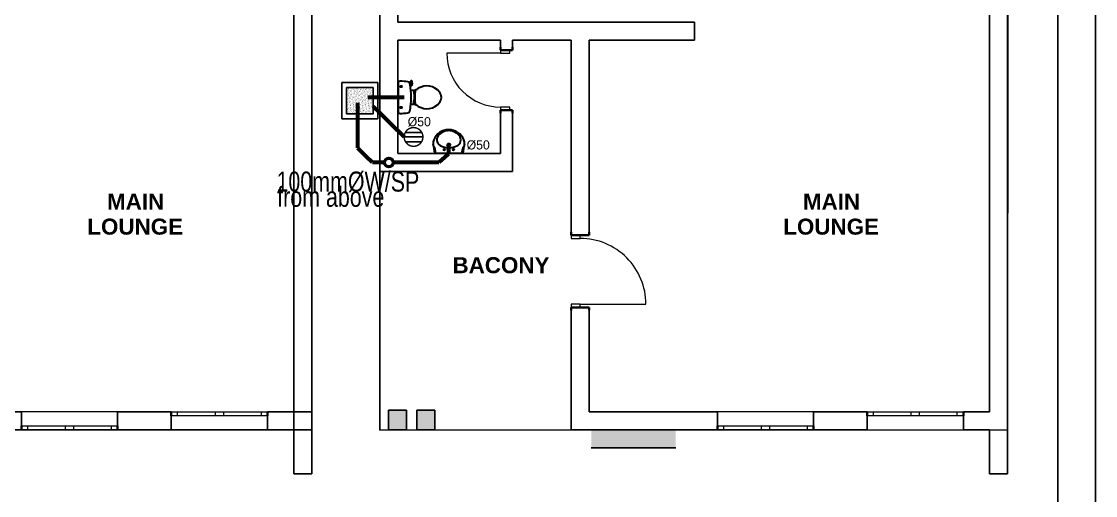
# Model space of a CAD drawing. Header units: inches. Extents: x 23 to 2032867, y 13 to 664695.
# Drawn here: x 217675 to 231082, y 483974 to 489889 of the extents above; entities that cross this region are included whole.
import ezdxf

# ---------------------------------------------------------------- set-up
doc = ezdxf.new("R2010")
doc.units = ezdxf.units.IN
doc.header["$MEASUREMENT"] = 0
doc.linetypes.add('DASHED1', pattern=[1, 0.3, -0.4, 0.3])
doc.linetypes.add('Hidden Line', pattern=[391.222223, 282.222223, -109])
for name, color, linetype, lineweight in [('0Railings', 1, 'Continuous', 18), ('ARCHICAD Doors_Pen_No__27', 7, 'Continuous', 35), ('ARCHICAD Windows_Pen_No__27', 7, 'Continuous', 35), ('Building', 8, 'Continuous', 18), ('Structural - Bearing_Pen_No__27', 7, 'Continuous', 35), ('waste', 3, 'Continuous', 50)]:
    doc.layers.add(name, color=color, linetype=linetype, lineweight=lineweight)
for name, color, linetype in [('ABG-DI', 1, 'Continuous'), ('E-inst.', 3, 'Continuous'), ('GRFLCON', 8, 'Continuous'), ('LIAB', 8, 'Continuous'), ('PLOTLYR', 8, 'Continuous'), ('PLOTYR', 15, 'Continuous')]:
    doc.layers.add(name, color=color, linetype=linetype)
for name, color, linetype, lineweight, true_color in [('Annotation - Text_Pen_No__86', 7, 'Continuous', 20, 0x5555ff), ('ARCHICAD Doors_Pen_No__23', 7, 'Continuous', 20, 0xff6600), ('ARCHICAD Doors_Pen_No__3', 7, 'Continuous', 18, 0xff6600), ('ARCHICAD Windows_Pen_No__23', 7, 'Continuous', 20, 0xff6600), ('ARCHICAD Windows_Pen_No__3', 7, 'Continuous', 18, 0xff6600), ('Structural - Bearing_Pen_No__160', 7, 'Continuous', 20, 0xb4a35c), ('Structural - Bearing_Pen_No__89', 7, 'Continuous', 20, 0x71cebe)]:
    doc.layers.add(name, color=color, linetype=linetype, lineweight=lineweight, true_color=true_color)
doc.styles.add('GENERATED_STYLE_2', font='arialbd.ttf')
doc.styles.add('SPIRITTXTSTYLE1', font='ORIG2')

# ---------------------------------------------------------------- blocks, each defined once
blk = doc.blocks.new('drainage')
at = {"layer": 'ABG-DI', "color": 6, "linetype": 'Continuous'}
for p, q in [((47349, -38849), (47583, -38849)), ((47362, -38794), (47570, -38794)), ((47366, -38910), (47566, -38910))]:
    blk.add_line(p, q, dxfattribs=at)
at = {"layer": 'ABG-DI', "color": 6, "linetype": 'Continuous', "const_width": 17.6}
for points in [[(47583, -38849, 1), (47349, -38849)], [(47583, -38849, -1), (47349, -38849)]]:
    blk.add_lwpolyline(points, format="xyb", dxfattribs=at)
blk = doc.blocks.new('ic')
at = {"layer": 'GRFLCON', "linetype": 'Continuous', "ltscale": 250}
h = blk.add_hatch(dxfattribs=at)
h.set_pattern_fill('AR-SAND', color=6, scale=15, angle=-90, style=0)
h.set_pattern_definition([(52.5, (972807.835, -258750.015), (28.9023565, -0.9449004), [0, -22.8, 0, -25.5, 0, -24.375]), (82.5, (972807.835, -258750.015), (42.332191, 26.54665), [0, -12.3, 0, -20.55, 0, -7.875]), (122.5, (972807.835, -258768.465), (0.084886, 46.712128), [0, -7.5, 0, -27, 0, -35.25]), (132.5, (972807.835, -258768.465), (13.165133, 45.091899), [0, -3.75, 0, -17.7, 0, -20.25])])
h.paths.add_polyline_path([(923721, -158585), (924053, -158585), (924053, -158917), (923721, -158917)])
at = {"layer": 'GRFLCON', "color": 6, "linetype": 'Continuous', "ltscale": 250}
for p, q in [((924053, -158585), (923721, -158585)), ((923721, -158585), (923721, -158917)), ((924053, -158917), (924053, -158585)), ((923721, -158917), (924053, -158917))]:
    blk.add_line(p, q, dxfattribs=at)
at = {"layer": 'PLOTLYR', "color": 6, "lineweight": 25}
for p, q in [((924112, -158526), (923662, -158526)), ((923662, -158526), (923662, -158976)), ((924112, -158976), (924112, -158526)), ((923662, -158976), (924112, -158976))]:
    blk.add_line(p, q, dxfattribs=at)

msp = doc.modelspace()

# ---------------------------------------------------------------- hatches: boundary and pattern name
at = {"layer": 'Structural - Bearing_Pen_No__160', "linetype": 'Continuous', "lineweight": 25}
for points in [[(222257.98, 485038.247), (222257.98, 484795.303), (222482.98, 484795.303), (222482.98, 485038.247)], [(222611.26, 485038.247), (222611.26, 484795.303), (222836.26, 484795.303), (222836.26, 485038.247)], [(224786.789, 484570.303), (225841.099, 484570.303), (225841.099, 484795.303), (224786.789, 484795.303)]]:
    msp.add_hatch(color=8, dxfattribs=at).paths.add_polyline_path(points)

# ---------------------------------------------------------------- linework, layer by layer
at = {"layer": 'ARCHICAD Doors_Pen_No__23', "color": 8, "linetype": 'Continuous'}
for p, q in [((223654.509, 489531.386), (223654.509, 489491.386)), ((223769.509, 489531.386), (223654.509, 489531.386)), ((223654.509, 489491.386), (223769.509, 489491.386)), ((223769.509, 489491.386), (223769.509, 489531.386)), ((223769.509, 488821.386), (223654.509, 488821.386)), ((223654.509, 488821.386), (223654.509, 488781.386)), ((223769.509, 488781.386), (223769.509, 488821.386)), ((223654.509, 488781.386), (223769.509, 488781.386)), ((224534.867, 487221.691), (224534.867, 487181.691)), ((224649.867, 487221.691), (224534.867, 487221.691)), ((224649.867, 487181.691), (224649.867, 487221.691)), ((224534.867, 487181.691), (224649.867, 487181.691)), ((224649.867, 486361.691), (224534.867, 486361.691)), ((224534.867, 486361.691), (224534.867, 486321.691)), ((224534.867, 486321.691), (224649.867, 486321.691)), ((224649.867, 486321.691), (224649.867, 486361.691))]:
    msp.add_line(p, q, dxfattribs=at)
at = {"layer": 'ARCHICAD Doors_Pen_No__27', "color": 8, "linetype": 'Continuous'}
for p, q in [((223654.509, 489531.386), (223654.509, 489568.386)), ((223654.509, 489531.386), (223769.509, 489531.386)), ((223769.509, 489531.386), (223804.509, 489531.386)), ((223804.509, 489531.386), (223804.509, 489568.386)), ((223654.509, 488781.386), (223769.509, 488781.386)), ((223654.509, 488781.386), (223654.509, 488744.386)), ((223769.509, 488781.386), (223804.509, 488781.386)), ((223804.509, 488781.386), (223804.509, 488744.386)), ((224534.867, 487221.691), (224534.867, 487258.691)), ((224534.867, 487221.691), (224649.867, 487221.691)), ((224649.867, 487221.691), (224759.867, 487221.691)), ((224759.867, 487221.691), (224759.867, 487258.691)), ((224534.867, 486321.691), (224649.867, 486321.691)), ((224534.867, 486321.691), (224534.867, 486284.691)), ((224649.867, 486321.691), (224759.867, 486321.691)), ((224759.867, 486321.691), (224759.867, 486284.691))]:
    msp.add_line(p, q, dxfattribs=at)
at = {"layer": 'ARCHICAD Doors_Pen_No__3', "color": 8, "linetype": 'Continuous'}
for p, q in [((223654.509, 489491.386), (222984.509, 489491.386)), ((224649.867, 486361.691), (225469.867, 486361.691))]:
    msp.add_line(p, q, dxfattribs=at)
for centre, major_axis, start_param, end_param in [((223654.509, 489491.386), (473.762, 473.762), 2.35619449, 3.926990817), ((224649.867, 486361.691), (-579.828, 579.828), 3.926990817, 5.497787144)]:
    msp.add_ellipse(centre, major_axis=major_axis, ratio=1, start_param=start_param, end_param=end_param, dxfattribs=at)
at = {"layer": 'ARCHICAD Windows_Pen_No__23', "color": 8, "linetype": 'Continuous'}
for p, q in [((219544.812, 485020.303), (219619.812, 485020.303)), ((219619.812, 484970.303), (219544.812, 484970.303)), ((219619.812, 485020.303), (219619.812, 484970.303)), ((220094.812, 484970.303), (220094.812, 485020.303)), ((220094.812, 485020.303), (220144.812, 485020.303)), ((220144.812, 484970.303), (220094.812, 484970.303)), ((220144.812, 485020.303), (220194.812, 485020.303)), ((220194.812, 484970.303), (220144.812, 484970.303)), ((220194.812, 485020.303), (220194.812, 484970.303)), ((220669.812, 484970.303), (220669.812, 485020.303)), ((220669.812, 485020.303), (220744.812, 485020.303)), ((220744.812, 484970.303), (220669.812, 484970.303)), ((228231.83, 485020.303), (228306.83, 485020.303)), ((228306.83, 484970.303), (228231.83, 484970.303)), ((228306.83, 485020.303), (228306.83, 484970.303)), ((228781.83, 484970.303), (228781.83, 485020.303)), ((228781.83, 485020.303), (228831.83, 485020.303)), ((228831.83, 484970.303), (228781.83, 484970.303)), ((228831.83, 485020.303), (228881.83, 485020.303)), ((228881.83, 484970.303), (228831.83, 484970.303)), ((228881.83, 485020.303), (228881.83, 484970.303)), ((229356.83, 484970.303), (229356.83, 485020.303)), ((229356.83, 485020.303), (229431.83, 485020.303)), ((229431.83, 484970.303), (229356.83, 484970.303)), ((217674.839, 484845.303), (217749.839, 484845.303)), ((217749.839, 484845.303), (217749.839, 484795.303)), ((218224.839, 484795.303), (218224.839, 484845.303)), ((218224.839, 484845.303), (218274.839, 484845.303)), ((218274.839, 484845.303), (218324.839, 484845.303)), ((218324.839, 484845.303), (218324.839, 484795.303)), ((218799.839, 484795.303), (218799.839, 484845.303)), ((218799.839, 484845.303), (218874.839, 484845.303)), ((226361.857, 484845.303), (226436.857, 484845.303)), ((226436.857, 484845.303), (226436.857, 484795.303)), ((226911.857, 484795.303), (226911.857, 484845.303)), ((226911.857, 484845.303), (226961.857, 484845.303)), ((226961.857, 484845.303), (227011.857, 484845.303)), ((227011.857, 484845.303), (227011.857, 484795.303)), ((227486.857, 484795.303), (227486.857, 484845.303)), ((227486.857, 484845.303), (227561.857, 484845.303)), ((217749.839, 484795.303), (217674.839, 484795.303)), ((218274.839, 484795.303), (218224.839, 484795.303)), ((218324.839, 484795.303), (218274.839, 484795.303)), ((218874.839, 484795.303), (218799.839, 484795.303)), ((226436.857, 484795.303), (226361.857, 484795.303)), ((226961.857, 484795.303), (226911.857, 484795.303)), ((227011.857, 484795.303), (226961.857, 484795.303)), ((227561.857, 484795.303), (227486.857, 484795.303))]:
    msp.add_line(p, q, dxfattribs=at)
at = {"layer": 'ARCHICAD Windows_Pen_No__27', "color": 8, "linetype": 'Continuous'}
for p, q in [((219544.812, 485020.303), (219544.812, 484970.303)), ((220744.812, 485020.303), (220744.812, 484970.303)), ((228231.83, 485020.303), (228231.83, 484970.303)), ((229431.83, 485020.303), (229431.83, 484970.303)), ((217674.839, 484795.303), (217674.839, 484845.303)), ((218874.839, 484795.303), (218874.839, 484845.303)), ((226361.857, 484795.303), (226361.857, 484845.303)), ((227561.857, 484795.303), (227561.857, 484845.303))]:
    msp.add_line(p, q, dxfattribs=at)
at = {"layer": 'ARCHICAD Windows_Pen_No__3', "color": 8, "linetype": 'Continuous'}
for p, q in [((218874.839, 485020.303), (217674.839, 485020.303)), ((219544.812, 485020.303), (220744.812, 485020.303)), ((219619.812, 485020.303), (220094.812, 485020.303)), ((220094.812, 484970.303), (219619.812, 484970.303)), ((220194.812, 485020.303), (220669.812, 485020.303)), ((220669.812, 484970.303), (220194.812, 484970.303)), ((227561.857, 485020.303), (226361.857, 485020.303)), ((228231.83, 485020.303), (229431.83, 485020.303)), ((228306.83, 485020.303), (228781.83, 485020.303)), ((228781.83, 484970.303), (228306.83, 484970.303)), ((228881.83, 485020.303), (229356.83, 485020.303)), ((229356.83, 484970.303), (228881.83, 484970.303)), ((217749.839, 484845.303), (218224.839, 484845.303)), ((218324.839, 484845.303), (218799.839, 484845.303)), ((226436.857, 484845.303), (226911.857, 484845.303)), ((227011.857, 484845.303), (227486.857, 484845.303)), ((218874.839, 484795.303), (217674.839, 484795.303)), ((218224.839, 484795.303), (217749.839, 484795.303)), ((218799.839, 484795.303), (218324.839, 484795.303)), ((219544.812, 484795.303), (220744.812, 484795.303)), ((227561.857, 484795.303), (226361.857, 484795.303)), ((226911.857, 484795.303), (226436.857, 484795.303)), ((227486.857, 484795.303), (227011.857, 484795.303)), ((228231.83, 484795.303), (229431.83, 484795.303))]:
    msp.add_line(p, q, dxfattribs=at)
at = {"layer": 'Building', "linetype": 'Continuous', "lineweight": 30, "ltscale": 1000}
for p, q in [((222378.617, 489135.578), (222378.617, 488748.798)), ((222532.089, 489106.39), (222524.125, 489104.713)), ((222536.367, 489083.717), (222531.198, 489106.202)), ((222538.215, 489114.994), (222534.525, 489144.099)), ((222537.334, 489148.339), (222542.219, 489149.716)), ((222547.13, 489146.54), (222553.152, 489106.138)), ((222527.95, 489081.315), (222539.23, 489084.533)), ((222558.142, 489028.591), (222534.358, 489028.591)), ((222573.487, 489020.818), (222573.487, 488986.733)), ((222588.651, 489020.818), (222573.487, 489020.818)), ((222573.487, 488994.525), (222586.509, 488994.525)), ((222573.487, 488986.733), (222586.06, 488986.733)), ((222577.614, 488986.733), (222577.614, 488969.731)), ((222577.614, 488969.731), (222581.354, 488969.731)), ((222581.354, 488914.644), (222581.354, 488969.731)), ((222534.358, 488855.784), (222558.142, 488855.784)), ((222573.487, 488863.558), (222573.487, 488897.642)), ((222573.487, 488897.642), (222586.917, 488897.642)), ((222573.487, 488889.85), (222587.516, 488889.85)), ((222590.169, 488863.558), (222573.487, 488863.558)), ((222577.614, 488897.642), (222577.614, 488914.644)), ((222577.614, 488914.644), (222581.354, 488914.644)), ((222832.95, 488246.702), (223184.723, 488246.702)), ((222832.95, 488246.702, -1683.122), (223184.723, 488246.702, -1683.122)), ((222843.064, 488246.702), (222841.188, 488269.05)), ((222843.064, 488246.702, -1683.122), (222841.188, 488269.05, -1683.122)), ((223174.609, 488246.702), (223176.484, 488269.05)), ((223174.609, 488246.702, -1683.122), (223176.484, 488269.05, -1683.122))]:
    msp.add_line(p, q, dxfattribs=at)
at = {"layer": 'Building', "linetype": 'Continuous', "lineweight": 30, "ltscale": 50}
for p, q in [((222413.683, 489092.865), (222413.683, 489061.122)), ((222429.554, 489076.993), (222397.811, 489076.993)), ((222413.683, 488831.183), (222413.683, 488799.165)), ((222429.692, 488815.174), (222397.673, 488815.174)), ((223035.185, 488347.584), (222982.487, 488347.584)), ((223035.185, 488347.584, -1683.122), (222982.487, 488347.584, -1683.122)), ((223008.836, 488320.32), (223008.836, 488374.52)), ((223008.836, 488320.32, -1683.122), (223008.836, 488374.52, -1683.122))]:
    msp.add_line(p, q, dxfattribs=at)
at = {"layer": 'Building', "linetype": 'Continuous', "ltscale": 200}
for p, q in [((222372.284, 488935.854), (222384.951, 488948.521)), ((222384.951, 488948.521), (222372.284, 488948.521)), ((222372.284, 488948.521), (222384.951, 488935.854)), ((222384.951, 488935.854), (222372.284, 488935.854))]:
    msp.add_line(p, q, dxfattribs=at)
at = {"layer": 'Building', "linetype": 'DASHED1', "lineweight": 30, "ltscale": 50}
for p, q in [((222935.042, 488290.387), (222970.422, 488290.387)), ((222935.042, 488290.387, -1683.122), (222970.422, 488290.387, -1683.122)), ((222952.732, 488273.345), (222952.732, 488308.269)), ((222952.732, 488273.345, -1683.122), (222952.732, 488308.269, -1683.122)), ((222991.146, 488285.975), (223026.526, 488285.975)), ((222991.146, 488285.975, -1683.122), (223026.526, 488285.975, -1683.122)), ((223008.836, 488268.933), (223008.836, 488303.857)), ((223008.836, 488268.933, -1683.122), (223008.836, 488303.857, -1683.122)), ((223082.63, 488290.387), (223047.25, 488290.387)), ((223082.63, 488290.387, -1683.122), (223047.25, 488290.387, -1683.122)), ((223064.94, 488273.345), (223064.94, 488308.269)), ((223064.94, 488273.345, -1683.122), (223064.94, 488308.269, -1683.122))]:
    msp.add_line(p, q, dxfattribs=at)
at = {"layer": 'Building', "linetype": 'Continuous', "lineweight": 30, "ltscale": 200}
for p, q in [((223013.396, 488242.142), (223004.276, 488251.263)), ((223004.276, 488251.263), (223004.276, 488242.142)), ((223004.276, 488242.142), (223013.396, 488251.263)), ((223013.396, 488242.142, -1683.122), (223004.276, 488251.263, -1683.122)), ((223004.276, 488251.263, -1683.122), (223004.276, 488242.142, -1683.122)), ((223004.276, 488242.142, -1683.122), (223013.396, 488251.263, -1683.122)), ((223013.396, 488251.263), (223013.396, 488242.142)), ((223013.396, 488251.263, -1683.122), (223013.396, 488242.142, -1683.122))]:
    msp.add_line(p, q, dxfattribs=at)
at = {"layer": 'Building', "linetype": 'Continuous', "lineweight": 30, "ltscale": 50}
for centre in [(222413.683, 489076.993), (222413.683, 488815.174)]:
    msp.add_circle(centre, 9.351, dxfattribs=at)
at = {"layer": 'Building', "linetype": 'DASHED1', "lineweight": 30, "ltscale": 50}
for centre in [(222952.732, 488290.387), (222952.732, 488290.387, -1683.122), (223008.836, 488285.975), (223008.836, 488285.975, -1683.122), (223064.94, 488290.387), (223064.94, 488290.387, -1683.122)]:
    msp.add_circle(centre, 9.504, dxfattribs=at)
at = {"layer": 'Building', "linetype": 'Continuous', "lineweight": 30, "ltscale": 1000}
for centre, radius in [((223008.836, 488347.584), 18.608), ((223008.836, 488347.584, -1683.122), 18.608), ((223008.836, 488347.584), 10.99), ((223008.836, 488347.584, -1683.122), 10.99)]:
    msp.add_circle(centre, radius, dxfattribs=at)
for centre, radius, start, end in [((222399.545, 489109.012), 33.819, 88.9808265, 128.2302081), ((222400.147, 488246.719), 896.106, 83.6508475, 90), ((222496.356, 489111.371), 26.118, 10.7270761, 83.6508475), ((221603.291, 488942.188), 935.068, 5.3019114, 10.7270761), ((222530.484, 489114.015), 7.792, 281.8886154, 7.22379), ((222538.391, 489144.589), 3.896, 105.7397884, 187.2238087), ((222533.884, 489103.266), 19.481, 285.9271971, 8.4778948), ((222543.276, 489145.966), 3.896, 8.4778948, 105.7397884), ((221605.23, 488942.368), 933.119, 354.6980974, 5.3019114), ((222558.142, 489129.157), 100.566, 270.0000019, 303.8429404), ((223306.525, 488949.111), 721.447, 174.3005444, 186.9358206), ((222604.152, 489019.211), 15.584, 127.7817379, 174.3005444), ((222809.432, 488754.392), 350.65, 121.0923054, 123.8429316), ((222733.992, 488879.488), 204.567, 39.1208282, 121.0923054), ((222811.086, 488942.188), 105.195, 320.8791806, 39.1208282), ((221603.291, 488942.188), 935.068, 349.2903908, 354.6980974), ((222558.142, 488755.218), 100.566, 56.1570684, 90), ((222605.828, 488863.873), 15.584, 186.9358105, 232.5800181), ((222809.432, 489129.983), 350.65, 236.1570702, 238.9077103), ((222733.992, 489004.887), 204.567, 238.9077103, 320.8791806), ((222399.545, 488775.363), 33.819, 231.7697938, 271.0191617), ((222400.147, 489637.656), 896.106, 270.0000019, 276.330877), ((222496.039, 488773.347), 26.494, 276.330877, 349.2903908), ((223008.841, 488335.456), 203.147, 22.4424723, 158.1531127), ((223008.841, 488335.456, -1683.122), 203.147, 22.4424723, 158.1531127), ((222942.768, 488411.607), 83.628, 141.6817737, 253.2461383), ((222942.768, 488411.607, -1683.122), 83.628, 141.6817737, 253.2461383), ((223008.836, 488358.574), 168.347, 38.53754, 141.4625075), ((223008.836, 488358.574, -1683.122), 168.347, 38.53754, 141.4625075), ((223075.86, 488411.959), 82.661, 295.2174734, 38.537704), ((223075.86, 488411.959, -1683.122), 82.661, 295.2174734, 38.537704), ((222917.069, 488373.263), 103.901, 157.5093438, 189.5474663), ((222917.069, 488373.263, -1683.122), 103.901, 157.5093438, 189.5474663), ((222250.7, 488205.215), 583.726, 4.075602, 14.9730049), ((222250.7, 488205.215, -1683.122), 583.726, 4.075602, 14.9730049), ((222934.575, 488362.694), 124.156, 155.8931025, 156.0931451), ((222934.575, 488362.694, -1683.122), 124.156, 155.8931025, 156.0931451), ((222737.287, 488269.05), 103.901, 0.0000006, 30.0992783), ((222737.287, 488269.05, -1683.122), 103.901, 0.0000006, 30.0992783), ((223008.483, 488551.935), 238.006, 247.8276538, 295.5349405), ((223008.483, 488551.935, -1683.122), 238.006, 247.8276538, 295.5349405), ((223280.385, 488269.05), 103.901, 149.9007316, 180.0000094), ((223280.385, 488269.05, -1683.122), 103.901, 149.9007316, 180.0000094), ((223766.972, 488205.216), 583.726, 165.0270052, 175.9244355), ((223766.972, 488205.216, -1683.122), 583.726, 165.0270052, 175.9244355), ((223100.603, 488373.263), 103.901, 350.4525984, 22.4906661), ((223100.603, 488373.263, -1683.122), 103.901, 350.4525984, 22.4906661)]:
    msp.add_arc(centre, radius, start, end, dxfattribs=at)
at = {"layer": 'LIAB', "color": 7, "linetype": 'Continuous', "ltscale": 256.031999}
msp.add_line((230612.437, 474899.062), (230612.437, 500905.017), dxfattribs=at)
at = {"layer": 'PLOTYR', "color": 1, "linetype": 'Continuous', "ltscale": 250}
msp.add_line((231081.859, 474429.64), (231081.859, 501374.439), dxfattribs=at)
at = {"layer": 'Structural - Bearing_Pen_No__27', "color": 8, "linetype": 'Continuous', "lineweight": 25}
for p, q in [((222147.284, 490945.111), (222147.284, 488017.142)), ((222372.284, 489879.9), (222372.284, 490945.111)), ((221073.968, 490375.835), (221073.016, 484243.708)), ((221298.016, 484243.674), (221298.968, 490375.8)), ((229760.034, 490375.8), (229760.034, 485020.303)), ((229985.034, 484243.674), (229985.034, 490375.8)), ((226078.03, 489879.9), (222372.284, 489879.9)), ((226078.03, 489654.9), (226078.03, 489879.9)), ((222372.284, 489654.9), (223654.509, 489654.9)), ((222372.284, 488242.142), (222372.284, 489654.9)), ((223654.509, 489654.9), (223654.509, 489531.386)), ((223804.509, 489654.9), (224534.867, 489654.9)), ((223804.509, 489531.386), (223804.509, 489654.9)), ((224534.867, 489654.9), (224534.867, 487221.691)), ((224759.867, 487221.691), (224759.867, 489654.9)), ((224759.867, 489654.9), (226078.03, 489654.9)), ((223654.509, 489531.386), (223654.509, 489568.386)), ((223654.509, 489531.386), (223769.509, 489531.386)), ((223769.509, 489531.386), (223804.509, 489531.386)), ((223804.509, 489531.386), (223804.509, 489568.386)), ((223654.509, 488781.386), (223654.509, 488744.386)), ((223654.509, 488781.386), (223769.509, 488781.386)), ((223654.509, 488781.386), (223654.509, 488242.142)), ((223769.509, 488781.386), (223804.509, 488781.386)), ((223804.509, 488781.386), (223804.509, 488744.386)), ((223804.509, 488017.142), (223804.509, 488781.386)), ((223654.509, 488242.142), (222372.284, 488242.142)), ((222147.284, 488017.142), (223804.509, 488017.142)), ((224534.867, 487221.691), (224534.867, 487258.691)), ((224534.867, 487221.691), (224649.867, 487221.691)), ((224649.867, 487221.691), (224759.867, 487221.691)), ((224759.867, 487221.691), (224759.867, 487258.691)), ((224534.867, 486321.691), (224534.867, 486284.691)), ((224534.867, 486321.691), (224649.867, 486321.691)), ((224534.867, 486321.691), (224534.867, 484795.303)), ((224649.867, 486321.691), (224759.867, 486321.691)), ((224759.867, 486321.691), (224759.867, 486284.691)), ((224759.867, 485020.303), (224759.867, 486321.691)), ((217674.839, 485020.303), (216072.849, 485020.303)), ((217674.839, 484845.303), (217674.839, 485020.303)), ((218874.839, 484845.303), (218874.839, 485020.303)), ((219544.812, 485020.303), (218874.839, 485020.303)), ((219544.812, 485020.303), (219544.812, 484970.303)), ((219544.812, 484970.303), (219544.812, 484795.303)), ((220744.812, 485020.303), (220744.812, 484970.303)), ((221298.016, 485020.303), (220744.812, 485020.303)), ((220744.812, 484970.303), (220744.812, 484795.303)), ((221298.016, 484795.303), (221298.016, 485020.303)), ((222482.98, 485038.247), (222257.98, 485038.247)), ((222257.98, 485038.247), (222257.98, 484795.303)), ((222482.98, 484795.303), (222482.98, 485038.247)), ((222836.26, 485038.247), (222611.26, 485038.247)), ((222611.26, 485038.247), (222611.26, 484795.303)), ((222836.26, 484795.303), (222836.26, 485038.247)), ((226361.857, 485020.303), (224759.867, 485020.303)), ((226361.857, 484845.303), (226361.857, 485020.303)), ((227561.857, 484845.303), (227561.857, 485020.303)), ((228231.83, 485020.303), (227561.857, 485020.303)), ((228231.83, 485020.303), (228231.83, 484970.303)), ((228231.83, 484970.303), (228231.83, 484795.303)), ((229431.83, 485020.303), (229431.83, 484970.303)), ((229760.034, 485020.303), (229431.83, 485020.303)), ((229431.83, 484970.303), (229431.83, 484795.303)), ((217674.839, 484795.303), (217674.839, 484845.303)), ((218874.839, 484795.303), (218874.839, 484845.303)), ((226361.857, 484795.303), (226361.857, 484845.303)), ((227561.857, 484795.303), (227561.857, 484845.303)), ((218874.839, 484795.303), (219544.812, 484795.303)), ((220744.812, 484795.303), (221298.016, 484795.303)), ((222257.98, 484795.303), (222482.98, 484795.303)), ((222611.26, 484795.303), (222836.26, 484795.303)), ((224534.867, 484795.303), (226361.857, 484795.303)), ((225841.099, 484795.303), (224786.789, 484795.303)), ((227561.857, 484795.303), (228231.83, 484795.303)), ((229431.83, 484795.303), (229760.034, 484795.303)), ((229760.034, 484795.303), (229760.034, 484243.674)), ((224786.789, 484570.303), (225841.099, 484570.303)), ((221073.016, 484243.708), (221298.016, 484243.674)), ((229760.034, 484243.674), (229985.034, 484243.674))]:
    msp.add_line(p, q, dxfattribs=at)
at = {"layer": 'Structural - Bearing_Pen_No__89', "color": 8, "linetype": 'Continuous', "lineweight": 25}
for p, q in [((221300.034, 497245.303), (221298.016, 484795.303)), ((229987.052, 497245.303), (229985.034, 484795.303)), ((222147.284, 484787.917), (222147.284, 492279.544)), ((221298.016, 484795.303), (213460.266, 484787.917)), ((229985.034, 484795.303), (222147.284, 484787.917))]:
    msp.add_line(p, q, dxfattribs=at)
at = {"layer": 'waste', "color": 3, "linetype": 'Continuous', "lineweight": 5, "const_width": 50}
for points in [[(222452.764, 488942.498), (221997.793, 488942.498)], [(221870.724, 488309.917), (221870.724, 488876.345)], [(222452.004, 488448.487), (222065.417, 488828.873)], [(222053.752, 488130.669), (221870.724, 488309.917)], [(223008.836, 488347.42), (223008.836, 488239.045)], [(222208.044, 488130.669), (222053.752, 488130.669)], [(222885.61, 488130.669), (222315.863, 488130.669)], [(223008.836, 488239.045), (222885.61, 488130.669)]]:
    msp.add_lwpolyline(points, dxfattribs=at)
at = {"layer": 'waste', "color": 3}
msp.add_circle((222261.954, 488129.981), 53.914, dxfattribs=at)

# ---------------------------------------------------------------- block references
at = {"layer": '0Railings', "color": 7, "linetype": 'Continuous', "lineweight": 5, "xscale": -1}
msp.add_blockref('ic', (1145786.867, 647651.407), dxfattribs=at)
at = {"layer": 'E-inst.', "color": 6, "linetype": 'Continuous', "lineweight": 35, "xscale": -1}
msp.add_blockref('drainage', (270034.958, 527297.002), dxfattribs=at)

# ---------------------------------------------------------------- texts
at = {"color": 0, "lineweight": 20, "ltscale": 0.45, "style": 'SPIRITTXTSTYLE1', "width": 0.8}
for s, p in [('100mm%%CW/SP ', (220857.706, 487766.134, 2229.12)), ('from above', (220866.451, 487576.382, 2229.12))]:
    msp.add_text(s, height=250, dxfattribs=at).set_placement(p)
at = {"color": 0, "lineweight": 20, "ltscale": 0.45, "char_height": 114.3072, "width": 317.79282, "attachment_point": 3, "style": 'SPIRITTXTSTYLE1'}
for insert in [(222784.821, 488695.572, -777.6), (223520.585, 488406.027, -777.6)]:
    msp.add_mtext('{\\C256;Ø}50', dxfattribs=dict(at, insert=insert))
at = {"layer": 'Annotation - Text_Pen_No__86', "color": 8, "linetype": 'Hidden Line', "lineweight": 25, "style": 'GENERATED_STYLE_2'}
for s, p in [('MAIN', (218742.595, 487542.076)), ('MAIN', (227429.613, 487542.076)), ('LOUNGE', (218496.893, 487229.173)), ('LOUNGE', (227183.911, 487229.173)), ('BACONY', (223055.166, 486747.911))]:
    msp.add_text(s, height=200, dxfattribs=at).set_placement(p)

doc.saveas('drawing.dxf')
